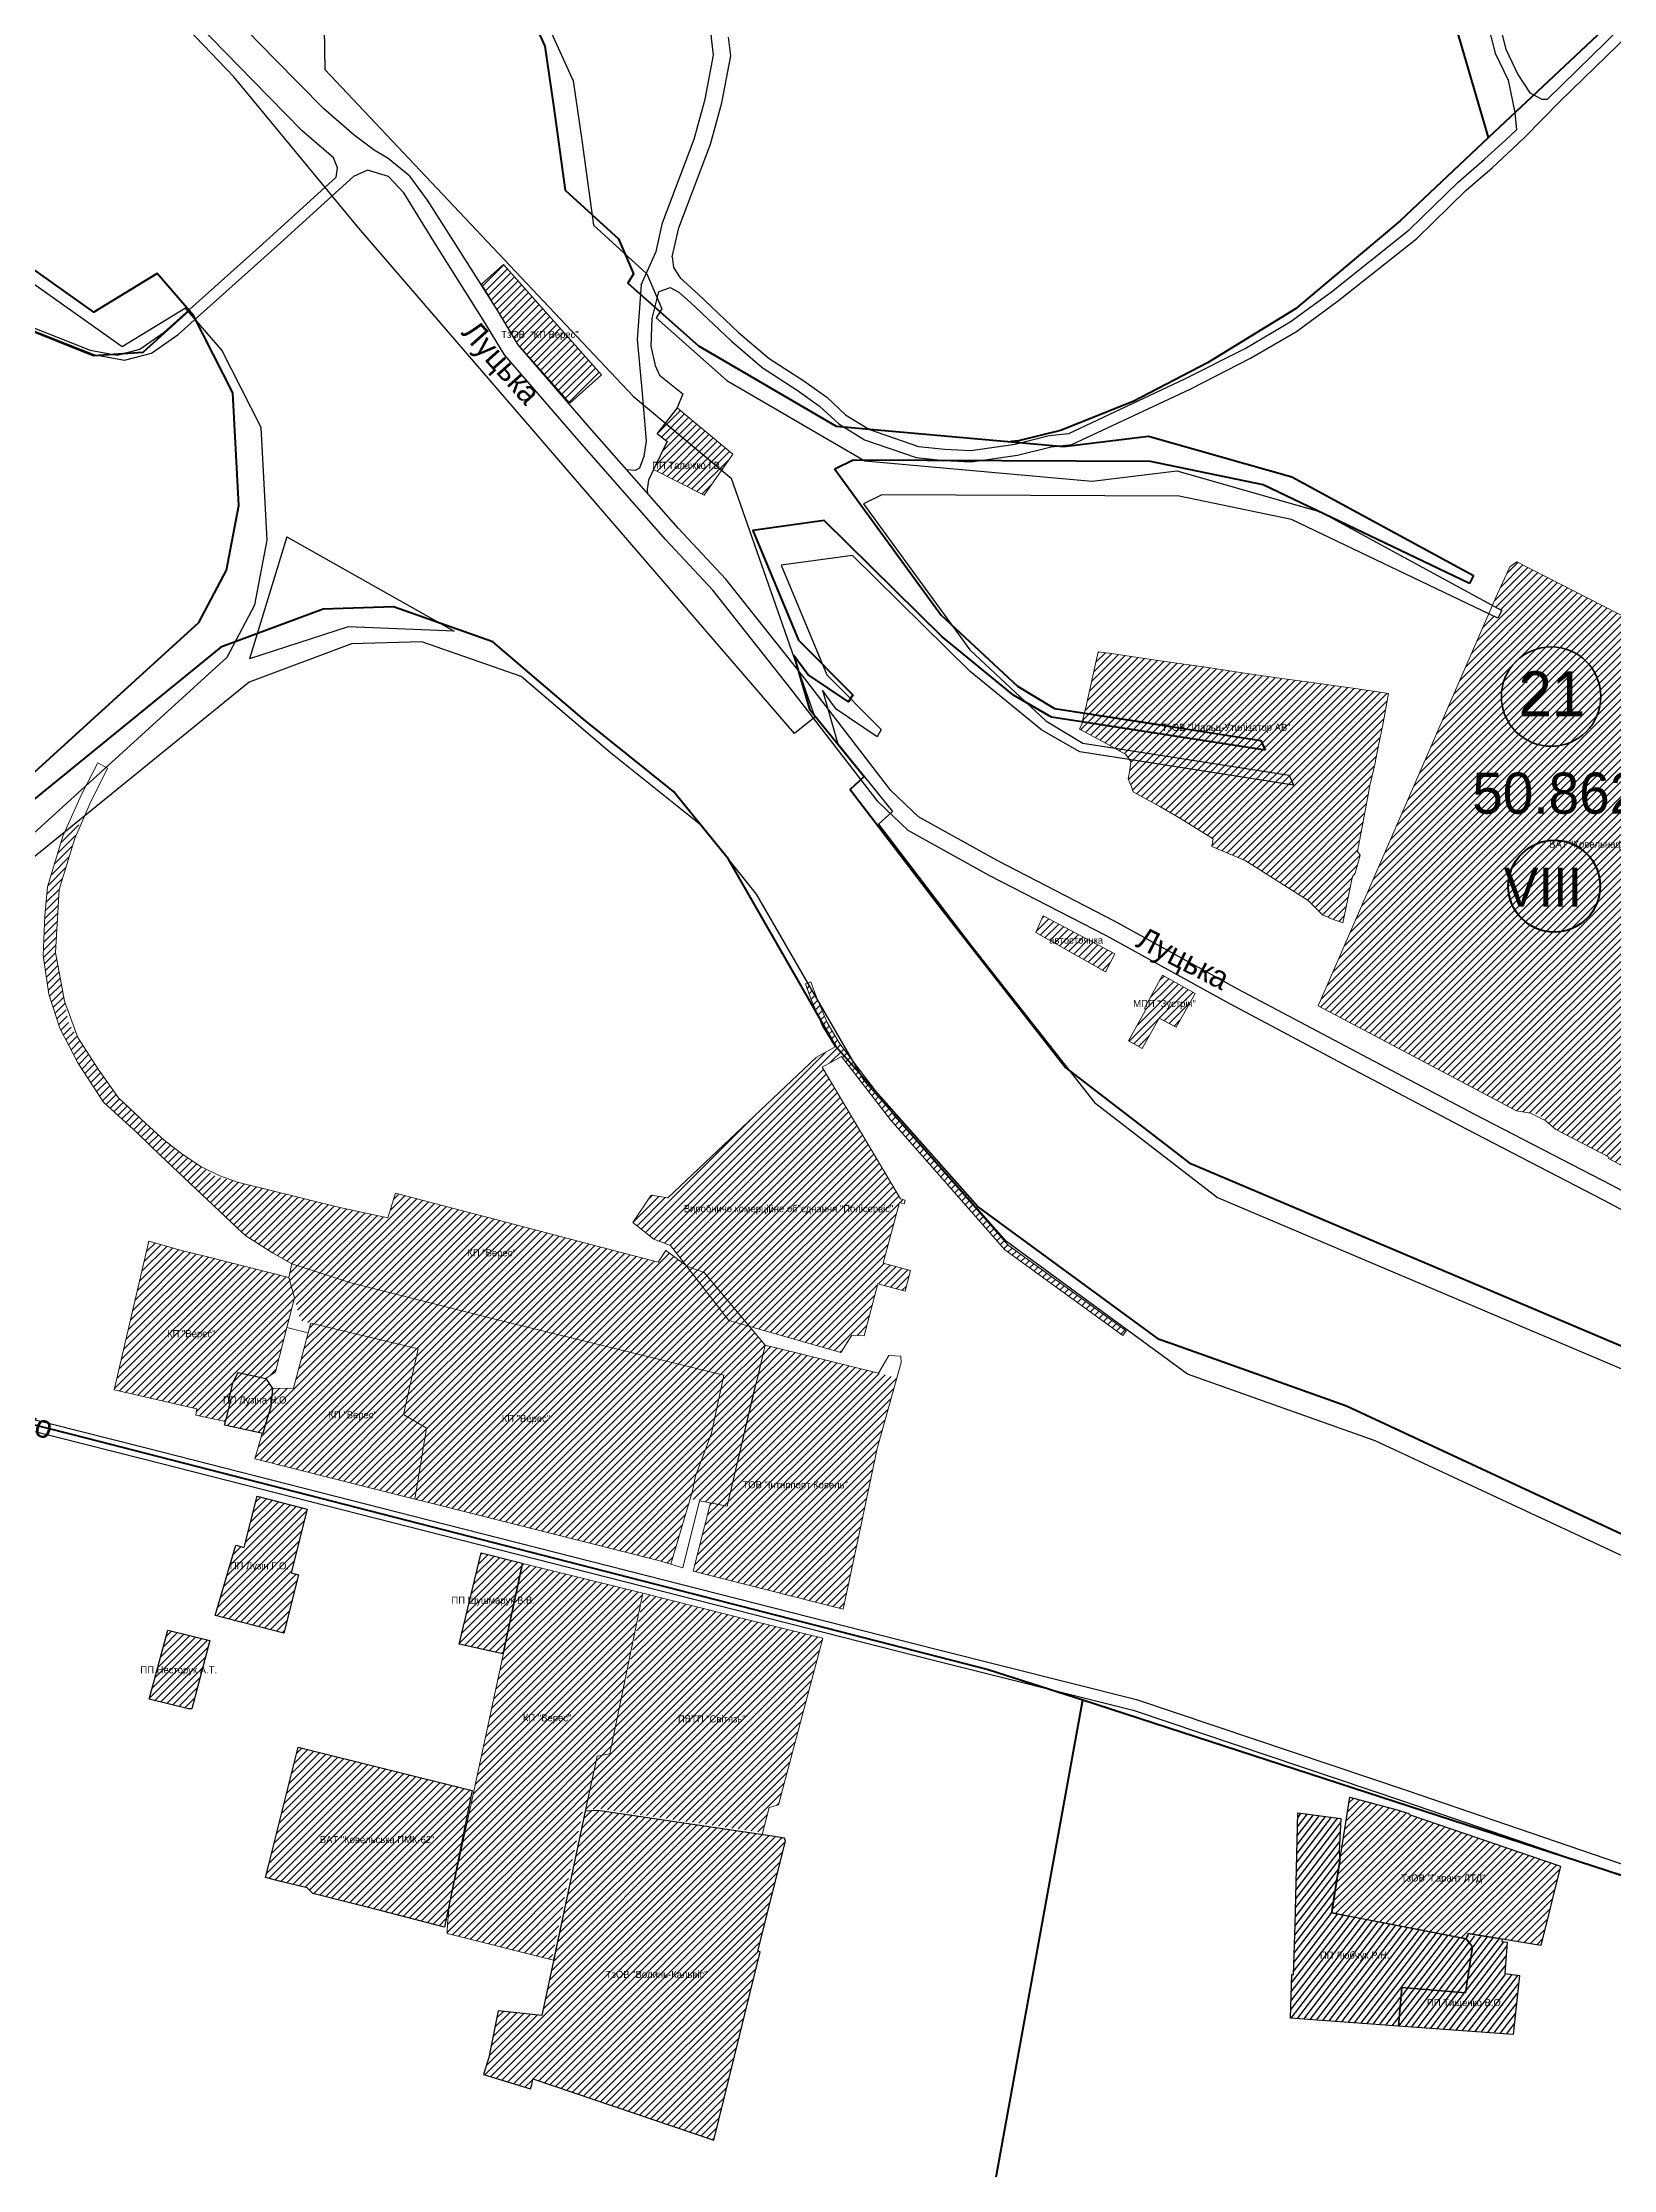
# Model space of a CAD drawing. Header units: millimetres. Extents: x 1378883 to 1389513, y 5662980 to 5673292.
# Drawn here: x 1386312 to 1387423, y 5665288 to 5666793 of the extents above; entities that cross this region are included whole.
import ezdxf
from ezdxf.enums import TextEntityAlignment as Align

# ---------------------------------------------------------------- set-up
doc = ezdxf.new("R2010")
doc.units = ezdxf.units.MM
doc.layers.add('_5Інше', color=252, linetype='Continuous', lineweight=25)
for name, color, linetype in [('N-raion', 1, 'Continuous'), ('PAY', 4, 'Continuous'), ('zona', 3, 'Continuous'), ('вулиці', 7, 'Continuous'), ('ВулНазва', 7, 'Continuous'), ('КартаСкан', 252, 'Continuous'), ('район', 6, 'Continuous')]:
    doc.layers.add(name, color=color, linetype=linetype)
picture_1 = doc.add_image_def('image1.tif', size_in_pixel=(29607, 29619))
pattern_1 = [(45, (2.4066, 2.8008), (-2.6516504294, 2.6516504294), [])]
pattern_2 = [(52.5777846, (2.4066, 2.8008), (-2.978171482, 2.2788143022), [])]

# ---------------------------------------------------------------- blocks, each defined once
blk = doc.blocks.new('ЛвЗд')
at = {"layer": '_5Інше', "color": 204, "linetype": 'Continuous'}
for points in [[(49694.982, 24635.408), (49744.118, 24525.272)], [(49504.002, 24529.651), (49439.983, 24597.689)], [(49568.141, 24563.491), (49568.415, 24534.546)], [(49591.966, 24421.93), (49504.002, 24529.651)], [(49568.415, 24534.546), (49785.323, 24301.956)], [(49744.118, 24525.272), (49750.159, 24483.273)], [(49750.159, 24483.273), (49758.081, 24423.243)], [(49424, 24339), (49258.934, 24457.503)], [(49898.109, 24062.578), (49591.966, 24421.93)], [(49758.081, 24423.243), (49795.47, 24388.558)], [(49795.47, 24388.558), (49805.996, 24363.666)], [(49469, 24366), (49424, 24339)], [(49494.548, 24336.151), (49469, 24366)], [(49805.996, 24363.666), (49801.978, 24357.22)], [(49801.978, 24357.22), (49851.618, 24312.624)], [(49522.067, 24281.243), (49494.548, 24336.151)], [(49851.618, 24312.624), (49948.869, 24255.214)], [(49785.323, 24301.956), (49854.282, 24243.605)], [(49525.797, 24201.487), (49522.067, 24281.243)], [(49948.869, 24255.214), (50109.804, 24239.809)], [(49854.282, 24243.605), (49912.463, 24073.931)], [(50109.804, 24239.809), (50169.594, 24246.886)], [(50169.594, 24246.886), (50271.089, 24217.252)], [(49960.761, 24230.979), (49947.751, 24224.795)], [(49947.751, 24224.795), (50022.404, 24120.96)], [(50171.174, 24228.853), (49960.761, 24230.979)], [(50250.619, 24211.89), (50171.174, 24228.853)], [(50396.273, 24141.119), (50250.619, 24211.89)], [(50271.089, 24217.252), (50399.13, 24146.72)], [(49539.631, 24203.86), (49512.739, 24117.705)], [(49516.824, 24155.807), (49525.797, 24201.487)], [(49539.631, 24203.86), (49657.63, 24136.366)], [(49939.894, 24188.32), (49889.423, 24181.727)], [(49889.423, 24181.727), (49921.313, 24103.82)], [(50022.63, 24105.757), (49939.894, 24188.32)], [(49496.963, 24118.943), (49516.824, 24155.807)], [(50399.13, 24146.72), (50396.273, 24141.119)], [(49582.737, 24139.853), (49512.739, 24117.705)], [(49657.63, 24136.366), (49582.737, 24139.853)], [(49268.931, 23913.771), (49496.963, 24118.943)], [(49584.91, 24127.77), (49512.499, 24101.222)], [(49634.723, 24129.037), (49584.91, 24127.77)], [(49704.929, 24103.986), (49634.723, 24129.037)], [(50022.404, 24120.96), (50075.956, 24070.354)], [(49512.499, 24101.222), (49356.551, 23975.715)], [(49767.787, 24049.663), (49704.929, 24103.986)], [(49921.313, 24103.82), (49959.411, 24064.965)], [(50073.145, 24063.913), (50022.63, 24105.757)], [(49927.622, 24079.5), (49917.956, 24093.09)], [(49917.956, 24093.09), (49928.74, 24054.927)], [(49912.463, 24073.931), (49898.109, 24062.578)], [(49956.476, 24059.914), (49927.622, 24079.5)], [(49959.411, 24064.965), (49956.476, 24059.914)], [(50099.912, 24048.418), (50073.145, 24063.913)], [(50075.956, 24070.354), (50102.147, 24054.501)], [(49832.304, 23997.312), (49767.787, 24049.663)], [(49928.74, 24054.927), (49967.092, 24007.035)], [(50251, 24024), (50099.912, 24048.418)], [(50102.147, 24054.501), (50248, 24031)], [(50248, 24031), (50251, 24024)], [(49870.629, 23949.069), (49832.304, 23997.312)], [(49967.092, 24007.035), (49957.195, 23997.978)], [(49957.195, 23997.978), (50022.069, 23912.028)], [(49946.295, 23815.917), (49870.629, 23949.069)], [(50022.069, 23912.028), (50108.707, 23800.024)], [(50046, 23702), (49946.295, 23815.917)], [(50108.707, 23800.024), (50195.417, 23732.399)], [(50195.417, 23732.399), (50501.668, 23600.42)], [(50173.566, 23607.423), (50046, 23702)], [(50305.937, 23559.469), (50173.566, 23607.423)], [(50646.285, 23398.4), (50305.937, 23559.469)]]:
    blk.add_lwpolyline(points, dxfattribs=at)

msp = doc.modelspace()

# ---------------------------------------------------------------- hatches: boundary and pattern name
at = {"layer": 'вулиці', "lineweight": -2}
h = msp.add_hatch(dxfattribs=at)
h.set_pattern_fill('ANSI31', color=2, scale=30, style=0)
h.set_pattern_definition(pattern_1)
h.paths.add_polyline_path([(1386648.3, 5666579), (1386684.8, 5666537.8), (1386707.2, 5666557.8), (1386637.9, 5666635.9), (1386622.2, 5666621.9), (1386631.8, 5666606.1), (1386633.7, 5666603.1)])
h.paths.add_polyline_path([(1386624.9, 5666581.9), (1386702.4, 5666581.9), (1386702.4, 5666589.4), (1386624.9, 5666589.4)], flags=25)
h = msp.add_hatch(dxfattribs=at)
h.set_pattern_fill('ANSI31', color=12, scale=30, style=0)
h.set_pattern_definition(pattern_1)
h.paths.add_polyline_path([(1386792.1, 5666490.3), (1386800.1, 5666501.7), (1386760.8, 5666534.5), (1386752.3, 5666523.6)])
h.paths.add_polyline_path([(1386752.3, 5666523.6), (1386746.5, 5666516.3), (1386753.6, 5666510.5), (1386744, 5666490.8), (1386779.7, 5666472.7), (1386792.1, 5666490.3)])
h.paths.add_polyline_path([(1386733.7, 5666489.9), (1386802.1, 5666489.9), (1386802.1, 5666497.4), (1386733.7, 5666497.4)], flags=9)
h = msp.add_hatch(dxfattribs=at)
h.set_pattern_fill('ANSI31', color=12, scale=30, style=0)
h.set_pattern_definition(pattern_1)
h.paths.add_polyline_path([(1387214.3, 5666111.2), (1387354.5, 5666036.8), (1387370, 5666034.5), (1387382.4, 5666023.6), (1387420.1, 5666004.1), (1387419.6, 5666003.1), (1387440.9, 5665991.9), (1387455.3, 5666006.5), (1387489.2, 5666038.8), (1387533.8, 5666126.1), (1387620.1, 5666289.4), (1387630.6, 5666342.9), (1387628.2, 5666351.6), (1387560.1, 5666385.8), (1387532.7, 5666334.5), (1387354.8, 5666425.5), (1387349.8, 5666421.8), (1387339.9, 5666400.2), (1387337.5, 5666394.7), (1387344.2, 5666391), (1387341.4, 5666385.4), (1387334.9, 5666388.5)])
h.paths.add_polyline_path([(1387362, 5666220.6), (1387479.1, 5666220.6), (1387479.1, 5666229.4), (1387362, 5666229.4)], flags=24)
h = msp.add_hatch(dxfattribs=at)
h.set_pattern_fill('ANSI31', color=2, scale=30, style=0)
h.set_pattern_definition(pattern_1)
h.paths.add_polyline_path([(1387193.8, 5666274.4), (1387196.8, 5666267.4), (1387080.7, 5666285.5), (1387081.6, 5666284.2), (1387081.6, 5666284.1), (1387080.9, 5666278), (1387079.8, 5666271.9), (1387082.1, 5666266.1), (1387083.3, 5666262.7), (1387102.3, 5666252.2), (1387115.2, 5666244.8), (1387139.9, 5666229.4), (1387139, 5666223.9), (1387162.7, 5666214.1), (1387207.2, 5666185.8), (1387217.4, 5666175.5), (1387221.3, 5666173.9), (1387222.3, 5666173.5), (1387222.3, 5666173.3), (1387228.5, 5666171.1), (1387231.8, 5666169.9), (1387238.6, 5666202.7), (1387240.5, 5666205), (1387244, 5666217.8), (1387242.1, 5666220.5), (1387249.9, 5666261.8), (1387250.6, 5666266.2), (1387252.4, 5666273.9), (1387254.3, 5666282.1), (1387255.1, 5666286), (1387257, 5666295.4), (1387260, 5666310.2), (1387263.9, 5666332.3), (1387240.5, 5666335.7), (1387206.2, 5666340.4), (1387186.9, 5666343), (1387163.8, 5666346.5), (1387134.8, 5666350.8), (1387100.8, 5666355.7), (1387068, 5666360.6), (1387058.6, 5666361.8), (1387049.8, 5666322.3), (1387047.5, 5666313.1), (1387048.2, 5666313), (1387045.3, 5666307), (1387062.1, 5666298), (1387070.1, 5666293.6)])
h.paths.add_polyline_path([(1387085.2, 5666303.3), (1387213.1, 5666303.3), (1387213.1, 5666312.1), (1387085.2, 5666312.1)], flags=24)
h = msp.add_hatch(dxfattribs=at)
h.set_pattern_fill('ANSI31', color=2, scale=30, style=0)
h.set_pattern_definition(pattern_1)
h.paths.add_polyline_path([(1387070.1, 5666293.6), (1387078.2, 5666289.2), (1387080.7, 5666285.5), (1387196.8, 5666267.4), (1387193.8, 5666274.4)])
h = msp.add_hatch(dxfattribs=at)
h.set_pattern_fill('ANSI31', color=12, scale=30, style=0)
h.set_pattern_definition(pattern_1)
h.paths.add_polyline_path([(1386555.9, 5665961.1), (1386522, 5665968.4), (1386434.8, 5665990.2), (1386404.9, 5666009.8), (1386384.7, 5666028), (1386365.4, 5666046), (1386350.9, 5666066.3), (1386330, 5666098.9), (1386320.8, 5666148.9), (1386323.5, 5666193.5), (1386338.3, 5666242.9), (1386327, 5666233.7), (1386325.9, 5666231.2), (1386315.1, 5666195.4), (1386313.2, 5666175.2), (1386312.1, 5666146.8), (1386316.2, 5666119.4), (1386323.9, 5666095.4), (1386336.5, 5666070.9), (1386354.8, 5666043), (1386378.5, 5666021.2), (1386394.9, 5666005.5), (1386449.7, 5665953.9), (1386455.6, 5665948.5), (1386474.4, 5665936.4), (1386488, 5665928.5), (1386529.7, 5665915.1), (1386634.5, 5665888.7), (1386793.8, 5665849.9), (1386784.9, 5665808.8), (1386773.7, 5665778.3), (1386770.3, 5665762.2), (1386796, 5665757.1), (1386815.2, 5665839.4), (1386817.6, 5665848.4), (1386823, 5665871), (1386811.8, 5665884.4), (1386797.2, 5665888.6), (1386766.8, 5665927.5), (1386752.7, 5665938), (1386747.2, 5665929.7), (1386561.3, 5665978.6)])
h.paths.add_polyline_path([(1386605.7, 5665931.8), (1386653.2, 5665931.8), (1386653.2, 5665939.3), (1386605.7, 5665939.3)], flags=24)
h = msp.add_hatch(dxfattribs=at)
h.set_pattern_fill('ANSI31', color=2, scale=30, style=0)
h.set_pattern_definition(pattern_1)
h.paths.add_polyline_path([(1387019.6, 5666175), (1387014.4, 5666163), (1387063.7, 5666135.3), (1387070.3, 5666148.1)])
h.paths.add_polyline_path([(1387015.5, 5666155.2), (1387070.5, 5666155.2), (1387070.5, 5666160.2), (1387015.5, 5666160.2)], flags=9)
h = msp.add_hatch(dxfattribs=at)
h.set_pattern_fill('ANSI31', color=2, scale=30, style=0)
h.set_pattern_definition(pattern_1)
h.paths.add_polyline_path([(1386863.2, 5666067.7), (1386877, 5666075.4), (1386911.7, 5666030.4), (1386953.1, 5665983.4), (1386992.6, 5665938.4), (1387076, 5665877.9), (1387078.3, 5665881.1), (1386995, 5665941.7), (1386956.1, 5665986), (1386914.7, 5666033.1), (1386912.3, 5666036.2), (1386893.4, 5666057.6), (1386884.9, 5666072.3), (1386875.8, 5666084.2), (1386866.8, 5666099.3), (1386860, 5666115.5), (1386853.1, 5666127.4), (1386851.4, 5666126.8), (1386855.5, 5666115.7), (1386863.4, 5666097.3), (1386872.4, 5666082.1), (1386859, 5666074.7), (1386754, 5665975.2), (1386742.3, 5665977.3), (1386729.3, 5665957.9), (1386744.1, 5665946.1), (1386755.9, 5665941.5), (1386797.2, 5665888.6), (1386876.6, 5665865.9), (1386884.3, 5665878.2), (1386892.9, 5665877.6), (1386902.6, 5665914.5), (1386922, 5665909.3), (1386925.8, 5665923.8), (1386906.5, 5665929), (1386917.9, 5665971.9), (1386921.4, 5665971), (1386922.1, 5665973.7), (1386918.6, 5665974.6)])
h.paths.add_polyline_path([(1386761.5, 5665962.1), (1386917.6, 5665962.1), (1386917.6, 5665972.2), (1386761.5, 5665972.2)], flags=24)
h = msp.add_hatch(dxfattribs=at)
h.set_pattern_fill('ANSI31', color=2, scale=30, style=0)
h.set_pattern_definition(pattern_1)
h.paths.add_polyline_path([(1387091.7, 5666110.1), (1387091.9, 5666107.7), (1387080.1, 5666086.4), (1387089.8, 5666080.9), (1387101.8, 5666102.4), (1387113.7, 5666096.1), (1387127.3, 5666120), (1387104.1, 5666132.8)])
h.paths.add_polyline_path([(1387075.1, 5666108.5), (1387135.9, 5666108.5), (1387135.9, 5666116), (1387075.1, 5666116)], flags=9)
h = msp.add_hatch(dxfattribs=at)
h.set_pattern_fill('ANSI31', color=12, scale=30, style=0)
h.set_pattern_definition(pattern_1)
h.paths.add_polyline_path([(1386450.1, 5665851.7), (1386469.6, 5665847.5), (1386476.4, 5665852.2), (1386484.5, 5665883.6), (1386489.9, 5665904.5), (1386486, 5665919), (1386427.5, 5665933.7), (1386410.9, 5665937.7), (1386386.8, 5665944.6), (1386362.4, 5665839.5), (1386420.9, 5665825.9), (1386420, 5665821.6), (1386441.1, 5665817), (1386442.2, 5665821.2), (1386444.7, 5665831.5), (1386443.4, 5665831.8), (1386446.4, 5665844.3)])
h.paths.add_polyline_path([(1386393.2, 5665874.6), (1386440.7, 5665874.6), (1386440.7, 5665882.1), (1386393.2, 5665882.1)], flags=24)
h.paths.add_polyline_path([(1386430.6, 5665827.8), (1386494.8, 5665827.8), (1386494.8, 5665835.3), (1386430.6, 5665835.3)], flags=9)
h = msp.add_hatch(dxfattribs=at)
h.set_pattern_fill('ANSI31', color=12, scale=30, style=0)
h.set_pattern_definition(pattern_1)
h.paths.add_polyline_path([(1386634.5, 5665888.7), (1386529.7, 5665915.1), (1386488, 5665928.5), (1386486, 5665919), (1386494.1, 5665888.4), (1386577.4, 5665868.4), (1386567, 5665821.9), (1386583.3, 5665812.2), (1386575, 5665762.1), (1386756.2, 5665716.4), (1386771.3, 5665767), (1386773.7, 5665778.3), (1386784.9, 5665808.8), (1386793.8, 5665849.9)])
h.paths.add_polyline_path([(1386630, 5665814.7), (1386677.5, 5665814.7), (1386677.5, 5665822.2), (1386630, 5665822.2)], flags=24)
h = msp.add_hatch(dxfattribs=at)
h.set_pattern_fill('ANSI31', color=12, scale=30, style=0)
h.set_pattern_definition(pattern_1)
h.paths.add_polyline_path([(1386577.4, 5665868.4), (1386501.4, 5665886.6), (1386499.6, 5665879.8), (1386489.3, 5665840.5), (1386474.3, 5665840.4), (1386473.1, 5665827.5), (1386469.5, 5665815.3), (1386467.6, 5665808.5), (1386467.1, 5665808.6), (1386461.9, 5665790.6), (1386575, 5665762.1), (1386583.3, 5665812.2), (1386567, 5665821.9)])
h.paths.add_polyline_path([(1386511.2, 5665816.1), (1386551.1, 5665816.1), (1386551.1, 5665825.9), (1386511.2, 5665825.9)], flags=24)
h.paths.add_polyline_path([(1386436.2, 5665826.5), (1386489.2, 5665826.5), (1386489.2, 5665836.6), (1386436.2, 5665836.6)], flags=9)
h = msp.add_hatch(dxfattribs=at)
h.set_pattern_fill('ANSI31', color=164, scale=30, style=0)
h.set_pattern_definition(pattern_1)
h.paths.add_polyline_path([(1386902.3, 5665797.8), (1386916.1, 5665847.9), (1386844.1, 5665865.8), (1386823, 5665871), (1386817.7, 5665848.4), (1386815.2, 5665839.4), (1386796, 5665757.1), (1386784.2, 5665759.4), (1386772, 5665711), (1386878.2, 5665684.2), (1386891.2, 5665745.2)])
h.paths.add_polyline_path([(1386791.3, 5665767.7), (1386897.2, 5665767.7), (1386897.2, 5665775.2), (1386791.3, 5665775.2)], flags=25)
h = msp.add_hatch(dxfattribs=at)
h.set_pattern_fill('ANSI31', color=2, scale=30, style=0)
h.set_pattern_definition(pattern_1)
h.paths.add_polyline_path([(1386443.4, 5665831.8), (1386444.7, 5665831.5), (1386442.2, 5665821.2), (1386440.5, 5665814.4), (1386467.6, 5665808.5), (1386469.5, 5665815.3), (1386473.1, 5665827.5), (1386474.3, 5665840.4), (1386469.6, 5665847.5), (1386450.1, 5665851.7), (1386446.4, 5665844.3)])
h.paths.add_polyline_path([(1386430.6, 5665827.8), (1386494.8, 5665827.8), (1386494.8, 5665835.3), (1386430.6, 5665835.3)], flags=9)
h = msp.add_hatch(dxfattribs=at)
h.set_pattern_fill('ANSI31', color=2, scale=30, style=0)
h.set_pattern_definition(pattern_1)
h.paths.add_polyline_path([(1386482.3, 5665667.3), (1386492.8, 5665708.5), (1386487.5, 5665709.9), (1386499, 5665755), (1386463.5, 5665764.2), (1386454.3, 5665727.9), (1386448.3, 5665729.5), (1386433.7, 5665679.7)])
h.paths.add_polyline_path([(1386435.5, 5665710.5), (1386494.7, 5665710.5), (1386494.7, 5665718), (1386435.5, 5665718)], flags=25)
h = msp.add_hatch(dxfattribs=at)
h.set_pattern_fill('ANSI31', color=2, scale=30, style=0)
h.set_pattern_definition(pattern_1)
h.paths.add_polyline_path([(1386637.4, 5665652.6), (1386650.9, 5665716.7), (1386621.9, 5665724.1), (1386606.4, 5665659.4)])
h.paths.add_polyline_path([(1386592.6, 5665686.1), (1386668.5, 5665686.1), (1386668.5, 5665693.6), (1386592.6, 5665693.6)], flags=9)
h = msp.add_hatch(dxfattribs=at)
h.set_pattern_fill('ANSI31', color=2, scale=30, style=0)
h.set_pattern_definition(pattern_1)
h.paths.add_polyline_path([(1386736.3, 5665695.4), (1386651.5, 5665716.4), (1386636.3, 5665645.9), (1386717, 5665601.4)])
h = msp.add_hatch(dxfattribs=at)
h.set_pattern_fill('ANSI31', color=2, scale=30, style=0)
h.set_pattern_definition(pattern_1)
h.paths.add_polyline_path([(1386744.4, 5665693.4), (1386737.3, 5665695.1), (1386723.7, 5665629.1), (1386750.9, 5665623.7)])
h = msp.add_hatch(dxfattribs=at)
h.set_pattern_fill('ANSI31', color=2, scale=30, style=0)
h.set_pattern_definition(pattern_1)
h.paths.add_polyline_path([(1386796.1, 5665680.5), (1386744.4, 5665693.4), (1386750.9, 5665623.7), (1386764.4, 5665621)])
h.paths.add_polyline_path([(1386807.9, 5665677.5), (1386796.1, 5665680.5), (1386764.4, 5665621), (1386808.7, 5665612.3)])
h.paths.add_polyline_path([(1386861.6, 5665664.3), (1386813.8, 5665676), (1386807.9, 5665677.5), (1386808.7, 5665612.3), (1386821.8, 5665609.7)])
h.paths.add_polyline_path([(1386863.8, 5665663.7), (1386861.6, 5665664.3), (1386821.8, 5665609.7), (1386848.1, 5665604.5)])
h = msp.add_hatch(dxfattribs=at)
h.set_pattern_fill('ANSI31', color=12, scale=30, style=0)
h.set_pattern_definition(pattern_1)
h.paths.add_polyline_path([(1386429.9, 5665662.1), (1386400.3, 5665669.3), (1386387.2, 5665620.5), (1386415, 5665613.6), (1386417.2, 5665613.7)])
h.paths.add_polyline_path([(1386370.9, 5665636.8), (1386445.1, 5665636.8), (1386445.1, 5665644.3), (1386370.9, 5665644.3)], flags=9)
h = msp.add_hatch(dxfattribs=at)
h.set_pattern_fill('ANSI31', color=2, scale=30, style=0)
h.set_pattern_definition(pattern_1)
h.paths.add_polyline_path([(1386717, 5665601.4), (1386636.3, 5665645.9), (1386608.6, 5665517.1), (1386693.6, 5665539.9), (1386694.2, 5665542.7), (1386696.1, 5665543), (1386704, 5665580.2), (1386713, 5665581.7)])
h.paths.add_polyline_path([(1386648.8, 5665601.6), (1386688.7, 5665601.6), (1386688.7, 5665611.4), (1386648.8, 5665611.4)], flags=24)
h = msp.add_hatch(dxfattribs=at)
h.set_pattern_fill('ANSI31', color=2, scale=30, style=0)
h.set_pattern_definition(pattern_1)
h.paths.add_polyline_path([(1386722.7, 5665629.3), (1386713, 5665581.7), (1386704, 5665580.2), (1386701.3, 5665567.6), (1386837.2, 5665563.6), (1386848.1, 5665604.5)])
h.paths.add_polyline_path([(1386758.2, 5665602.7), (1386812.2, 5665602.7), (1386812.2, 5665610.5), (1386758.2, 5665610.5)], flags=24)
h = msp.add_hatch(dxfattribs=at)
h.set_pattern_fill('ANSI31', color=164, scale=30, style=0)
h.set_pattern_definition(pattern_1)
h.paths.add_polyline_path([(1386538.5, 5665473.9), (1386521.5, 5665478.2), (1386509.5, 5665481.3), (1386503, 5665482.9), (1386498.8, 5665487), (1386469.4, 5665494), (1386471.8, 5665503.4), (1386492, 5665584.6), (1386492.5, 5665586.5), (1386615.7, 5665555.9), (1386615, 5665552.5), (1386596.1, 5665459.1), (1386550.5, 5665470.8)])
h.paths.add_polyline_path([(1386493, 5665517.4), (1386603.9, 5665517.4), (1386603.9, 5665524.9), (1386493, 5665524.9)], flags=24)
h = msp.add_hatch(dxfattribs=at)
h.set_pattern_fill('ANSI31', color=2, scale=30, style=0)
h.set_pattern_definition(pattern_1)
h.paths.add_polyline_path([(1386837.2, 5665563.6), (1386701.3, 5665567.6), (1386695.9, 5665542.4), (1386697.7, 5665542.4), (1386705.2, 5665543), (1386821.2, 5665526.1), (1386825.8, 5665543.7), (1386832.4, 5665545.6)])
h = msp.add_hatch(dxfattribs=at)
h.set_pattern_fill('ANSI31', color=2, scale=30, style=0)
h.set_pattern_definition(pattern_1)
h.paths.add_polyline_path([(1386693.6, 5665539.9), (1386608.6, 5665517.1), (1386599.6, 5665475.4), (1386598.3, 5665461.6), (1386598, 5665454.6), (1386671.9, 5665436.2)])
h = msp.add_hatch(dxfattribs=at)
h.set_pattern_fill('ANSI31', color=12, scale=30, style=0)
h.set_pattern_definition([(45, (284.4663, 136.308), (-2.6516504294, 2.6516504294), [])])
h.paths.add_polyline_path([(1386674.6, 5665441.8), (1386664.9, 5665396.6), (1386634.1, 5665399.9), (1386627.5, 5665366.9), (1386623.7, 5665354.8), (1386657, 5665344.6), (1386657.9, 5665347.6), (1386658.6, 5665351.8), (1386786.7, 5665308.3), (1386819.5, 5665441.7), (1386817.7, 5665442.2), (1386837.3, 5665519.9), (1386836.7, 5665522), (1386829.6, 5665523.4), (1386789.4, 5665529.3), (1386704.6, 5665541.8), (1386695.7, 5665541.1)])
h.paths.add_polyline_path([(1386707.1, 5665421.8), (1386785.3, 5665421.8), (1386785.3, 5665429.7), (1386707.1, 5665429.7)], flags=24)
h = msp.add_hatch(dxfattribs=at)
h.set_pattern_fill('ANSI31', color=12, scale=30, angle=7.5778, style=0)
h.set_pattern_definition(pattern_2)
h.paths.add_polyline_path([(1387230.3, 5665536.1), (1387199.9, 5665540.1), (1387198.8, 5665495.3), (1387228, 5665496.4), (1387229.5, 5665505.6), (1387229.2, 5665512.6)])
h.paths.add_polyline_path([(1387228, 5665496.4), (1387198.8, 5665495.3), (1387198, 5665460.9), (1387197.2, 5665439.1), (1387204.4, 5665438.5), (1387238.3, 5665466.3), (1387223.7, 5665469)])
h.paths.add_polyline_path([(1387204.4, 5665438.5), (1387197.2, 5665439.1), (1387197, 5665432.4)])
h = msp.add_hatch(dxfattribs=at)
h.set_pattern_fill('ANSI31', color=2, scale=30, style=0)
h.set_pattern_definition(pattern_1)
h.paths.add_polyline_path([(1387223.7, 5665469), (1387260.3, 5665462.2), (1387319, 5665450.9), (1387320.4, 5665454.6), (1387371.9, 5665446.1), (1387385.6, 5665502.3), (1387266, 5665543.2), (1387236.6, 5665551.2)])
h.paths.add_polyline_path([(1387260.1, 5665488.9), (1387345.5, 5665488.9), (1387345.5, 5665497.6), (1387260.1, 5665497.6)], flags=24)
h = msp.add_hatch(dxfattribs=at)
h.set_pattern_fill('ANSI31', color=12, scale=30, angle=7.5778, style=0)
h.set_pattern_definition(pattern_2)
h.paths.add_polyline_path([(1387282.1, 5665458), (1387260.3, 5665462.2), (1387238.3, 5665466.3), (1387204.4, 5665438.5), (1387266.6, 5665433.7)])
h.paths.add_polyline_path([(1387319, 5665450.9), (1387282.1, 5665458), (1387266.6, 5665433.7), (1387321, 5665429.5), (1387323.5, 5665445.3)])
h.paths.add_polyline_path([(1387266.6, 5665433.7), (1387239.6, 5665391.4), (1387271.1, 5665389), (1387273.4, 5665416.5), (1387318.4, 5665412.6), (1387321, 5665429.5)])
h.paths.add_polyline_path([(1387266.6, 5665433.7), (1387204.4, 5665438.5), (1387197, 5665432.4), (1387196.7, 5665425.6), (1387195.6, 5665425.7), (1387194.6, 5665394.8), (1387239.6, 5665391.4)])
h.paths.add_polyline_path([(1387212, 5665433.8), (1387268.2, 5665433.8), (1387268.2, 5665443.9), (1387212, 5665443.9)], flags=25)
h = msp.add_hatch(dxfattribs=at)
h.set_pattern_fill('ANSI31', color=12, scale=30, angle=7.5778, style=0)
h.set_pattern_definition([(52.5777846, (759208.197, -133466.964), (-2.978171482, 2.2788143022), [])])
h.paths.add_polyline_path([(1387356.7, 5665425), (1387346.3, 5665426.4), (1387348, 5665448.6), (1387344.3, 5665448.9), (1387344.5, 5665450.9), (1387342.5, 5665451.1), (1387330.1, 5665452.4), (1387319.5, 5665453.4), (1387319, 5665450.9), (1387323.5, 5665445.3), (1387318.4, 5665412.6), (1387273.4, 5665416.5), (1387271.1, 5665389), (1387352.3, 5665383.1)])
h.paths.add_polyline_path([(1387291.4, 5665395.7), (1387350.8, 5665403.6), (1387349.6, 5665412.4), (1387290.2, 5665404.5)], flags=24)

# ---------------------------------------------------------------- linework, layer by layer
at = {"layer": 'N-raion', "color": 1, "lineweight": 35}
msp.add_circle((1387379.1, 5666330.1), 35.2, dxfattribs=at)
at = {"layer": 'zona', "color": 3, "lineweight": 60}
msp.add_circle((1387381.3, 5666195.9), 32.5, dxfattribs=at)
at = {"layer": 'вулиці', "color": 7}
for points in [[(1387372.5, 5666752.8), (1387376.4, 5666752.8), (1387543.1, 5666915.9), (1387641.9, 5667010.6), (1387755, 5667120.4), (1387855.6, 5667216.7), (1387989.7, 5667349.5), (1388006, 5667365.8)], [(1387360.2, 5666725.8), (1387385.4, 5666751.4), (1387548.7, 5666910.2), (1387647.4, 5667004.8), (1387760.6, 5667114.6), (1387861.2, 5667210.9), (1387995.3, 5667343.8), (1388001.9, 5667350.4)], [(1385871.9, 5666793.5), (1386016.5, 5666716.5), (1386107.7, 5666670.2), (1386120.7, 5666663.3), (1386288.7, 5666597.7), (1386345.3, 5666575.3), (1386364.5, 5666571.8), (1386380.4, 5666576), (1386397.6, 5666588), (1386467.2, 5666650.2), (1386519.3, 5666697.7), (1386520.4, 5666704.4), (1386517.5, 5666711.4), (1386495.4, 5666730.5), (1386460.4, 5666766.1), (1386402, 5666826.2), (1386348.4, 5666886.8), (1386314.4, 5666932.1), (1386268.2, 5666998.2), (1386215.4, 5667071.2), (1386109.7, 5667219.1), (1386087.4, 5667239.5), (1386055.9, 5667248.6), (1386020.8, 5667264)], [(1386546.3, 5666716.9), (1386532.1, 5666727.4), (1386510.6, 5666746.1), (1386475.9, 5666781.3), (1386417.7, 5666841.1), (1386364.6, 5666901.2), (1386331, 5666946), (1386284.9, 5667011.9), (1386232, 5667085), (1386116.2, 5667242.6)], [(1387332.5, 5666813), (1387339.5, 5666785.5), (1387348.6, 5666766.4), (1387353.4, 5666743.5), (1387354.6, 5666731.2)], [(1387340.2, 5666815.2), (1387347.1, 5666788.3), (1387355.6, 5666770.3), (1387364.1, 5666757.5), (1387372.5, 5666752.8)], [(1386735.3, 5666621.6), (1386745.8, 5666645.2), (1386750.4, 5666665.4), (1386772.8, 5666724.7), (1386780.5, 5666753), (1386786.5, 5666784), (1386784.6, 5666800.3)], [(1386757.2, 5666641.4), (1386761.9, 5666661.9), (1386784.2, 5666721), (1386792.2, 5666750.3), (1386798.6, 5666783.6), (1386797.1, 5666796.7)], [(1386757.2, 5666641.4), (1386758.2, 5666633.8), (1386762.7, 5666626.5), (1386775.6, 5666614.8), (1386804.2, 5666587.8), (1386825.7, 5666569.4), (1386850.2, 5666553.6), (1386866.5, 5666541.9), (1386879.9, 5666529.5), (1386896.8, 5666519.2), (1386931.4, 5666507.1), (1386950.1, 5666505.2), (1386968.4, 5666504.2), (1386999.9, 5666508.8), (1387023.9, 5666514.8), (1387037.8, 5666516.3), (1387120, 5666554.9), (1387162.5, 5666576.5), (1387194.5, 5666595.2), (1387223.7, 5666616.6), (1387278.7, 5666660.4), (1387313.4, 5666694.2), (1387332, 5666710.4), (1387346.7, 5666723.8), (1387354.6, 5666731.2)], [(1387504.7, 5665940.3), (1387421.8, 5665984.3), (1387324.6, 5666034.6), (1387245.5, 5666076.2), (1387157.5, 5666123.1), (1387070.2, 5666171.2), (1386987.2, 5666214.1), (1386931.4, 5666245), (1386911.8, 5666263.7), (1386850.7, 5666343), (1386795.1, 5666413.2), (1386761.6, 5666449.1), (1386698.6, 5666520.6), (1386648.3, 5666579), (1386633.7, 5666603.1), (1386601, 5666654.8), (1386584, 5666681.4), (1386571.5, 5666698.4), (1386556.3, 5666711), (1386546.3, 5666716.9)], [(1386747.5, 5666616.5), (1386755.7, 5666619.7), (1386761.9, 5666616.4), (1386770.1, 5666609), (1386798.8, 5666581.9), (1386820.9, 5666562.9), (1386845.7, 5666547), (1386861.5, 5666535.7), (1386875, 5666523.1), (1386893.3, 5666511.9), (1386929.7, 5666499.2), (1386949.5, 5666497.2), (1386968.7, 5666496.2), (1387001.4, 5666500.9), (1387025.3, 5666506.9), (1387040, 5666508.5), (1387123.6, 5666547.7), (1387166.3, 5666569.5), (1387198.9, 5666588.5), (1387228.6, 5666610.3), (1387284, 5666654.4), (1387318.8, 5666688.3), (1387337.4, 5666704.4), (1387352.1, 5666717.9), (1387360.2, 5666725.8)], [(1386059.1, 5666692.9), (1386108.9, 5666667.7), (1386122.3, 5666660.6), (1386290.6, 5666594.8), (1386348, 5666572.1), (1386369.7, 5666568.2), (1386388.7, 5666573.2), (1386407.5, 5666586.3), (1386477.4, 5666648.8), (1386531.7, 5666698.2)], [(1387499.1, 5665929.6), (1387416.2, 5665973.7), (1387319.1, 5666024), (1387239.9, 5666065.6), (1387151.7, 5666112.6), (1387064.5, 5666160.7), (1386981.5, 5666203.5), (1386924.2, 5666235.2), (1386902.8, 5666255.6), (1386841.2, 5666335.6), (1386786, 5666405.3), (1386752.7, 5666441), (1386689.6, 5666512.7), (1386638.5, 5666571.9), (1386623.5, 5666596.8), (1386590.8, 5666648.4), (1386567.2, 5666686.5), (1386556.5, 5666698.2), (1386541.6, 5666702.6), (1386531.7, 5666698.2)], [(1386735.3, 5666621.6), (1386732.3, 5666582.9), (1386735.7, 5666547.4), (1386738.7, 5666511.2), (1386737.1, 5666499.9), (1386734.1, 5666491.7), (1386730.9, 5666490), (1386725.1, 5666490.5)], [(1386747.5, 5666616.5), (1386742.8, 5666597.7), (1386742.1, 5666578.1), (1386745.2, 5666564.3), (1386748.2, 5666557.5), (1386764.6, 5666544.4), (1386760.8, 5666534.5), (1386746.5, 5666516.3), (1386753.6, 5666510.5), (1386744, 5666490.8), (1386740.3, 5666483.2), (1386739.5, 5666476.7), (1386739.8, 5666473.8)], [(1385687.6, 5666223.8), (1385820.5, 5666092.9), (1385941.7, 5665969.6), (1385978.8, 5665931.6), (1386001.3, 5665909.7), (1386024.8, 5665893.6), (1386063, 5665880.1), (1386157.8, 5665855.6), (1386384.9, 5665798.3), (1386584.5, 5665747.5), (1386943.9, 5665655.8), (1387085.7, 5665620.3), (1387277.2, 5665555.9), (1387452.9, 5665495.6), (1387633.6, 5665434.4), (1387826.9, 5665371.1), (1387874.8, 5665349.5), (1387907.1, 5665332.7), (1387926.6, 5665323.4)], [(1385932.3, 5665964.8), (1385934.2, 5665962.9), (1385972.3, 5665925.6), (1385993.9, 5665904.6), (1386020, 5665886.9), (1386059.8, 5665872.2), (1386155.9, 5665847.8), (1386382.9, 5665790.5), (1386582.5, 5665739.7), (1386942, 5665648.1), (1387083.4, 5665612.7), (1387274.6, 5665548.4), (1387450.3, 5665488.1), (1387631, 5665426.8), (1387824, 5665363.7), (1387871.3, 5665342.3), (1387903.5, 5665325.5), (1387925.5, 5665315)]]:
    msp.add_lwpolyline(points, dxfattribs=at)
for points in [[(1386440.5, 5665814.4), (1386442.2, 5665821.2), (1386444.7, 5665831.5), (1386443.4, 5665831.8), (1386446.4, 5665844.3), (1386450.1, 5665851.7), (1386469.6, 5665847.5), (1386474.3, 5665840.4), (1386473.1, 5665827.5), (1386469.5, 5665815.3), (1386467.6, 5665808.5), (1386440.5, 5665814.4)], [(1386463.5, 5665764.2), (1386499, 5665755), (1386487.5, 5665709.9), (1386492.8, 5665708.5), (1386482.3, 5665667.3), (1386433.7, 5665679.7), (1386448.3, 5665729.5), (1386454.3, 5665727.9), (1386463.5, 5665764.2)], [(1386621.9, 5665724.1), (1386650.9, 5665716.7), (1386637.4, 5665652.6), (1386606.4, 5665659.4), (1386621.9, 5665724.1)], [(1386400.3, 5665669.3), (1386429.9, 5665662.1), (1386417.2, 5665613.7), (1386415, 5665613.6), (1386387.2, 5665620.5), (1386400.3, 5665669.3)], [(1386596, 5665459.1), (1386550.5, 5665470.8), (1386538.5, 5665473.9), (1386521.5, 5665478.2), (1386509.5, 5665481.3), (1386503, 5665482.9), (1386498.8, 5665487), (1386481.2, 5665491.2), (1386469.5, 5665494.3), (1386471.8, 5665503.4), (1386492, 5665584.6), (1386492.5, 5665586.5), (1386615.7, 5665555.9), (1386615, 5665552.5), (1386598.2, 5665469.2), (1386596.6, 5665461.8), (1386596.5, 5665461.3), (1386596, 5665459.1)], [(1386837.3, 5665519.9), (1386836.7, 5665522), (1386829.6, 5665523.4), (1386789.4, 5665529.3), (1386704.6, 5665541.8), (1386695.7, 5665541.1), (1386674.6, 5665441.8), (1386664.9, 5665396.6), (1386634.1, 5665399.9), (1386627.5, 5665366.9), (1386623.7, 5665354.8), (1386657, 5665344.6), (1386657.9, 5665347.6), (1386658.6, 5665351.8), (1386786.7, 5665308.3), (1386819.5, 5665441.7), (1386817.7, 5665442.2)], [(1387199.9, 5665540.1), (1387230.3, 5665536.1), (1387229.2, 5665512.6), (1387229.5, 5665505.6), (1387223.9, 5665469.6), (1387234.2, 5665467.4), (1387319, 5665450.9), (1387323.5, 5665445.3), (1387318.4, 5665412.6), (1387273.4, 5665416.5), (1387271.1, 5665389), (1387194.6, 5665394.8), (1387195.6, 5665425.7), (1387196.7, 5665425.6), (1387198, 5665460.9), (1387199.9, 5665540.1)], [(1387236.6, 5665551.2), (1387270.2, 5665542.1), (1387277.4, 5665539.9), (1387278.2, 5665540.1), (1387278.6, 5665538.9), (1387385.6, 5665502.3), (1387371.9, 5665446.1), (1387320.4, 5665454.6), (1387319, 5665450.9), (1387260.3, 5665462.2), (1387223.7, 5665469), (1387236.6, 5665551.2)], [(1387319, 5665450.9), (1387320.4, 5665454.6), (1387330.2, 5665453), (1387342.5, 5665451.1), (1387344.5, 5665450.9), (1387344.3, 5665448.9), (1387348, 5665448.6), (1387346.3, 5665426.4), (1387356.7, 5665425), (1387352.3, 5665383.1), (1387271.1, 5665389), (1387273.4, 5665416.5), (1387318.4, 5665412.6), (1387323.5, 5665445.3), (1387319, 5665450.9)]]:
    msp.add_lwpolyline(points, close=True, dxfattribs=at)
at = {"layer": 'ВулНазва', "color": 7, "lineweight": 9}
for points in [[(1386637.9, 5666635.9), (1386707.2, 5666557.8), (1386684.8, 5666537.8), (1386648.3, 5666579), (1386622.2, 5666621.9), (1386637.9, 5666635.9)], [(1386746.5, 5666516.3), (1386760.8, 5666534.5), (1386800.1, 5666501.7), (1386779.7, 5666472.7), (1386744, 5666490.8), (1386753.6, 5666510.5), (1386746.5, 5666516.3)], [(1387444.3, 5665990.1), (1387419.6, 5666003.1), (1387420.1, 5666004.1), (1387382.4, 5666023.6), (1387375.4, 5666029.8), (1387364.4, 5666035.3), (1387354.5, 5666036.8), (1387214.3, 5666111.2), (1387339.9, 5666400.2), (1387349.8, 5666421.8), (1387354.8, 5666425.5), (1387528.7, 5666336.5), (1387534.7, 5666338.2), (1387560.1, 5666385.8), (1387628.2, 5666351.6), (1387630.6, 5666342.9), (1387620.1, 5666289.4), (1387533.8, 5666126.1), (1387489.2, 5666038.8), (1387455.3, 5666006.5), (1387450.2, 5666001.3), (1387444.3, 5665990.1)], [(1387045.3, 5666307), (1387048.2, 5666313), (1387047.5, 5666313.1), (1387049.8, 5666322.3), (1387058.6, 5666361.8), (1387068, 5666360.6), (1387100.8, 5666355.7), (1387134.8, 5666350.8), (1387163.8, 5666346.5), (1387186.9, 5666343), (1387206.2, 5666340.4), (1387240.5, 5666335.7), (1387263.9, 5666332.3), (1387260, 5666310.2), (1387257, 5666295.4), (1387255.1, 5666286), (1387254.3, 5666282.1), (1387252.4, 5666273.9), (1387250.6, 5666266.2), (1387249.9, 5666261.8), (1387242.1, 5666220.5), (1387244, 5666217.8), (1387240.5, 5666205), (1387238.6, 5666202.7), (1387231.8, 5666169.9), (1387228.5, 5666171.1), (1387222.3, 5666173.3), (1387222.3, 5666173.5), (1387221.3, 5666173.9), (1387217.4, 5666175.5), (1387207.2, 5666185.8), (1387162.7, 5666214.1), (1387139, 5666223.9), (1387139.9, 5666229.4), (1387115.2, 5666244.8), (1387102.3, 5666252.2), (1387083.3, 5666262.7), (1387082.1, 5666266.1), (1387079.8, 5666271.9), (1387080.9, 5666278), (1387081.6, 5666284.1), (1387081.6, 5666284.2), (1387078.2, 5666289.2), (1387062.1, 5666298), (1387045.3, 5666307)], [(1386561.3, 5665978.6), (1386747.2, 5665929.7), (1386752.7, 5665938), (1386768, 5665926.7), (1386779.9, 5665922.5), (1386823, 5665871), (1386796, 5665757.1), (1386776.5, 5665760.9), (1386764.7, 5665713.4), (1386756.1, 5665716), (1386771.3, 5665767), (1386773.7, 5665778.3), (1386784.9, 5665808.8), (1386793.8, 5665849.9), (1386634.5, 5665888.7), (1386529.7, 5665915.1), (1386488, 5665928.5), (1386474.4, 5665936.4), (1386455.6, 5665948.5), (1386449.7, 5665953.9), (1386394.9, 5666005.5), (1386378.5, 5666021.2), (1386354.8, 5666043), (1386336.5, 5666070.9), (1386323.9, 5666095.4), (1386316.2, 5666119.4), (1386312.1, 5666146.8), (1386313.2, 5666175.2), (1386315.1, 5666195.4), (1386325.9, 5666231.2), (1386339.2, 5666260.7), (1386350.8, 5666283.1), (1386357.7, 5666279.4), (1386345, 5666254.2), (1386334.4, 5666229.7), (1386323.5, 5666193.5), (1386320.8, 5666148.9), (1386327.1, 5666114.6), (1386336.5, 5666088.9), (1386350.9, 5666066.3), (1386365.4, 5666046), (1386384.7, 5666028), (1386397.8, 5666016.2), (1386411.2, 5666005.7), (1386423.6, 5665997.5), (1386437, 5665990.8), (1386449.5, 5665986.5), (1386522, 5665968.4), (1386555.9, 5665961.1), (1386561.3, 5665978.6)], [(1387019.6, 5666175), (1387070.3, 5666148.1), (1387063.7, 5666135.3), (1387014.4, 5666163), (1387019.6, 5666175)], [(1386995, 5665941.7), (1387078.3, 5665881.1), (1387076, 5665877.9), (1386992.6, 5665938.4), (1386953.1, 5665983.4), (1386911.7, 5666030.4), (1386877, 5666075.4), (1386863.2, 5666067.7), (1386918.6, 5665974.6), (1386922.1, 5665973.7), (1386921.4, 5665971), (1386917.9, 5665971.9), (1386906.5, 5665929), (1386925.8, 5665923.8), (1386922, 5665909.3), (1386902.6, 5665914.5), (1386892.9, 5665877.6), (1386884.3, 5665878.2), (1386876.6, 5665865.9), (1386797.2, 5665888.6), (1386755.9, 5665941.5), (1386744.1, 5665946.1), (1386729.3, 5665957.9), (1386742.3, 5665977.3), (1386754, 5665975.2), (1386859, 5666074.7), (1386872.4, 5666082.1), (1386863.4, 5666097.3), (1386855.5, 5666115.7), (1386851.4, 5666126.8), (1386855.2, 5666128.1), (1386859.2, 5666117.3), (1386866.8, 5666099.3), (1386875.8, 5666084.2), (1386914.7, 5666033.1), (1386956.1, 5665986), (1386995, 5665941.7)], [(1387080.1, 5666086.4), (1387091.9, 5666107.7), (1387091.7, 5666110.1), (1387104.1, 5666132.8), (1387127.3, 5666120), (1387113.7, 5666096.1), (1387101.8, 5666102.4), (1387089.8, 5666080.9), (1387080.1, 5666086.4)], [(1386386.8, 5665944.6), (1386410.9, 5665937.7), (1386427.5, 5665933.7), (1386486, 5665919), (1386489.9, 5665904.5), (1386484.5, 5665883.6), (1386476.4, 5665852.2), (1386469.6, 5665847.5), (1386450.1, 5665851.7), (1386446.4, 5665844.3), (1386443.4, 5665831.8), (1386444.7, 5665831.5), (1386441.2, 5665817), (1386420, 5665821.6), (1386420.9, 5665825.9), (1386362.4, 5665839.5), (1386386.8, 5665944.6)], [(1386793.8, 5665849.9), (1386784.9, 5665808.8), (1386773.7, 5665778.3), (1386771.3, 5665767), (1386756.1, 5665716), (1386747.5, 5665718.6), (1386586.6, 5665759.2), (1386575, 5665762.1), (1386583.3, 5665812.2), (1386567, 5665821.9), (1386577.4, 5665868.4), (1386501.4, 5665886.6), (1386499.6, 5665879.8), (1386484.5, 5665883.6), (1386489.9, 5665904.5), (1386486, 5665919), (1386488, 5665928.5), (1386529.7, 5665915.1), (1386634.5, 5665888.7), (1386793.8, 5665849.9)], [(1386577.4, 5665868.4), (1386567, 5665821.9), (1386583.3, 5665812.2), (1386575, 5665762.1), (1386461.9, 5665790.6), (1386467.1, 5665808.6), (1386467.6, 5665808.5), (1386469.5, 5665815.3), (1386473.1, 5665827.5), (1386474.3, 5665840.4), (1386489.3, 5665840.5), (1386499.6, 5665879.8), (1386501.4, 5665886.6), (1386577.4, 5665868.4)], [(1386772, 5665711), (1386784.2, 5665759.4), (1386796, 5665757.1), (1386815.2, 5665839.4), (1386817.7, 5665848.4), (1386823, 5665871), (1386844.1, 5665865.8), (1386903.1, 5665851.1), (1386910.5, 5665863.7), (1386919, 5665863.3), (1386919.1, 5665858.8), (1386902.3, 5665797.8), (1386891.2, 5665745.2), (1386878.2, 5665684.2), (1386772, 5665711)], [(1386651.5, 5665716.4), (1386736.3, 5665695.4), (1386713, 5665581.7), (1386704, 5665580.2), (1386673.3, 5665435.8), (1386598, 5665454.6), (1386598.3, 5665461.6), (1386599.6, 5665475.4), (1386651.5, 5665716.4)], [(1386695.7, 5665541.3), (1386704, 5665580.2), (1386713, 5665581.7), (1386736.3, 5665695.4), (1386813.8, 5665676), (1386863.8, 5665663.7), (1386832.4, 5665545.6), (1386825.8, 5665543.7), (1386820.8, 5665524.7), (1386789.4, 5665529.3), (1386704.6, 5665541.8), (1386695.7, 5665541.3)]]:
    msp.add_lwpolyline(points, close=True, dxfattribs=at)
at = {"layer": 'район', "color": 6, "lineweight": 100}
for points in [[(1387584.5, 5666960.5), (1387334.7, 5666725.7), (1387142.4, 5667383.7)], [(1385627.6, 5666918), (1385806.8, 5666823.5), (1386049.5, 5666695.6), (1386270.5, 5666602.3), (1386347.6, 5666571.4), (1386382.8, 5666573.8), (1386415.4, 5666603.4)], [(1386617.2, 5666900.2), (1386667, 5666790.4), (1386673.2, 5666748.4), (1386681.5, 5666688.4), (1386719.1, 5666654), (1386729.8, 5666629.2), (1386725.8, 5666622.7), (1386775.7, 5666578.4), (1386873.3, 5666521.5), (1387034.3, 5666507.1), (1387094.1, 5666514.5), (1387102.5, 5666512.1)], [(1385042.9, 5666854.8), (1385248.4, 5666647.2), (1385360.8, 5666533.7), (1385402.1, 5666492.5), (1385489.1, 5666405.8), (1385668.4, 5666224.6), (1385822.7, 5666073.8), (1386026.2, 5665879.5), (1386161.2, 5665851.1), (1386333, 5665807.7), (1386980.8, 5665641.5), (1387047.7, 5665619.9)], [(1386195.4, 5666176.1), (1386422.2, 5666382.6), (1386441.8, 5666419.6), (1386450.5, 5666465.3), (1386446.3, 5666545.1), (1386418.5, 5666599.8), (1386392.8, 5666629.5), (1386347.9, 5666602.2), (1386182.2, 5666719.8)], [(1387334.7, 5666725.7), (1387272.3, 5666666.7), (1387198.1, 5666604.4), (1387135.9, 5666566.2), (1387083.4, 5666538.9), (1387031.9, 5666518.5), (1387002.3, 5666511), (1386996.7, 5666510.5)], [(1387094.1, 5666514.5), (1387195.7, 5666485.5)], [(1387102.7, 5666495), (1387095.7, 5666496.5), (1386885.3, 5666497.4), (1386872.3, 5666491.1), (1386947.6, 5666387.7), (1387001.5, 5666337.4), (1387027.7, 5666321.7), (1387104.9, 5666309.8)], [(1387175.3, 5666480), (1387095.7, 5666496.5)], [(1387321.4, 5666410.1), (1387175.3, 5666480)], [(1387195.7, 5666485.5), (1387324.2, 5666415.7)], [(1387104.9, 5666303.3), (1387025.5, 5666315.6), (1386998.7, 5666331), (1386947.9, 5666372.5), (1386864.7, 5666454.6), (1386814.3, 5666447.7), (1386846.6, 5666370), (1386884.9, 5666331.4), (1386882, 5666326.3), (1386853.1, 5666345.7), (1386843.3, 5666359.2), (1386854.3, 5666321.1), (1386893, 5666273.5), (1386883.1, 5666264.4), (1386948.5, 5666178.8), (1387035.8, 5666067.3), (1387108.3, 5666011.5), (1387122.9, 5666000.2), (1387429.9, 5665870)], [(1387324.2, 5666415.7), (1387321.4, 5666410.1)], [(1387575.7, 5665668.8), (1387234.4, 5665827.9), (1387109.9, 5665872.2), (1387101.8, 5665875.1), (1386973.7, 5665968.9), (1386873.3, 5666082.2), (1386796.9, 5666214.9), (1386758.2, 5666263), (1386693.4, 5666314.9), (1386630.2, 5666368.9), (1386559.9, 5666393.5), (1386510.1, 5666392), (1386437.8, 5666365), (1386282.6, 5666238.6)], [(1387027.7, 5666321.7), (1387173.7, 5666299.1)], [(1387176.8, 5666292.1), (1387025.5, 5666315.6)], [(1387173.7, 5666299.1), (1387176.8, 5666292.1)], [(1387849, 5664636.9), (1387291.3, 5664441.8), (1387174.1, 5664407.7), (1387119.6, 5664401.5), (1386937.3, 5664396.3), (1386772.7, 5664410.9), (1386703.5, 5664425.1), (1386599.7, 5664455.1), (1386479.6, 5664509.2), (1386411.5, 5664547.3), (1386497.3, 5664703), (1386563.7, 5664755.7), (1386633.9, 5664938.5), (1386675.5, 5665055.6), (1386711, 5665146.9), (1386949.4, 5665078.3), (1387047.7, 5665619.9), (1387780.2, 5665381.6), (1387908.6, 5665320.7), (1388054.9, 5665225.2)]]:
    msp.add_lwpolyline(points, dxfattribs=at)

# ---------------------------------------------------------------- block references
at = {"layer": 'ВулНазва', "color": 7, "lineweight": 9, "rotation": 0.3369352804470327}
msp.add_blockref('ЛвЗд', (1337088, 5641948.4), dxfattribs=at)

# ---------------------------------------------------------------- texts
at = {"layer": 'N-raion', "color": 1, "lineweight": 35}
msp.add_text('21', height=31.73, dxfattribs=at).set_placement((1387356, 5666316.2))
msp.add_text('50.8624', height=29.05, dxfattribs=at).set_placement((1387393.5, 5666247.2), align=Align.CENTER)
at = {"layer": 'PAY', "color": 1}
msp.add_text('ТзОВ "Волинь-Кальвіс"', height=5, dxfattribs=at).set_placement((1386746.2, 5665425.8), align=Align.MIDDLE)
at = {"layer": 'zona', "color": 3, "lineweight": 60}
msp.add_text('VIII', height=27.66, dxfattribs=at).set_placement((1387345.5, 5666181.3))
at = {"layer": 'вулиці', "color": 7}
for s, p in [('ПП Лузіна Н.О.', (1386462.7, 5665831.6)), ('ПП Лузін Г.О.', (1386465.1, 5665714.2)), ('ПП Шушмарук В.В.', (1386630.5, 5665689.8)), ('ПП Несторук А.Т.', (1386408, 5665640.5)), ('ВАТ "Ковельська ПМК-62"', (1386548.4, 5665521.1)), ('ТзОВ "Гарант ЛТД"', (1387302.8, 5665493.2)), ('ПП Любчук Р.Н.', (1387240.1, 5665438.8)), ('ТзОВ "Волинь-Кальвіс"', (1386746.2, 5665425.8)), ('ПП Тищенко В.О.', (1387318.3, 5665405.1))]:
    msp.add_text(s, height=5, dxfattribs=at).set_placement(p, align=Align.MIDDLE)
at = {"layer": 'ВулНазва', "color": 1, "lineweight": 9}
for s, rotation, p in [('Луцька', 311.8275, (1386634.6, 5666565)), ('Луцька', 332.9699, (1387117.7, 5666142.7)), ('М.Грушевського', 344.5242, (1386240.1, 5665831.1))]:
    msp.add_text(s, height=16, rotation=rotation, dxfattribs=at).set_placement(p, align=Align.MIDDLE)
at = {"layer": 'ВулНазва', "color": 7, "lineweight": 9}
for s, p in [('ТзОВ  "КП Верес"', (1386663.6, 5666585.7)), ('ПП Талажко І.В.', (1386767.9, 5666493.7)), ('ТзОВ "Шальц-Утилізатор АВ"', (1387149.1, 5666307.7)), ('ВАТ "Ковельнафтопродукт"', (1387420.6, 5666225)), ('автостоянка', (1387043, 5666157.7)), ('МПП "Зустріч"', (1387105.5, 5666112.2)), ('Виробничо комерційне об"єднання "Полісервіс"', (1386839.5, 5665967.1)), ('КП "Верес"', (1386629.4, 5665935.6)), ('КП "Верес"', (1386416.9, 5665878.4)), ('КП "Верес"', (1386531.1, 5665821)), ('КП "Верес"', (1386653.7, 5665818.4)), ('ТОВ "Інтнрпорт Ковель"', (1386844.2, 5665771.5)), ('КП "Верес"', (1386668.7, 5665606.5)), ('ПВТП "Світязь"', (1386785.2, 5665606.6))]:
    msp.add_text(s, height=5, dxfattribs=at).set_placement(p, align=Align.MIDDLE)

# ---------------------------------------------------------------- pictures from other files: only their frames are drawn
at = {"layer": 'КартаСкан'}
image = msp.add_image(picture_1, insert=(1378952, 5663192.3), size_in_units=(10026.9, 10031), rotation=0.39543, dxfattribs=at)
image.dxf.flags = 15

doc.saveas('drawing.dxf')
